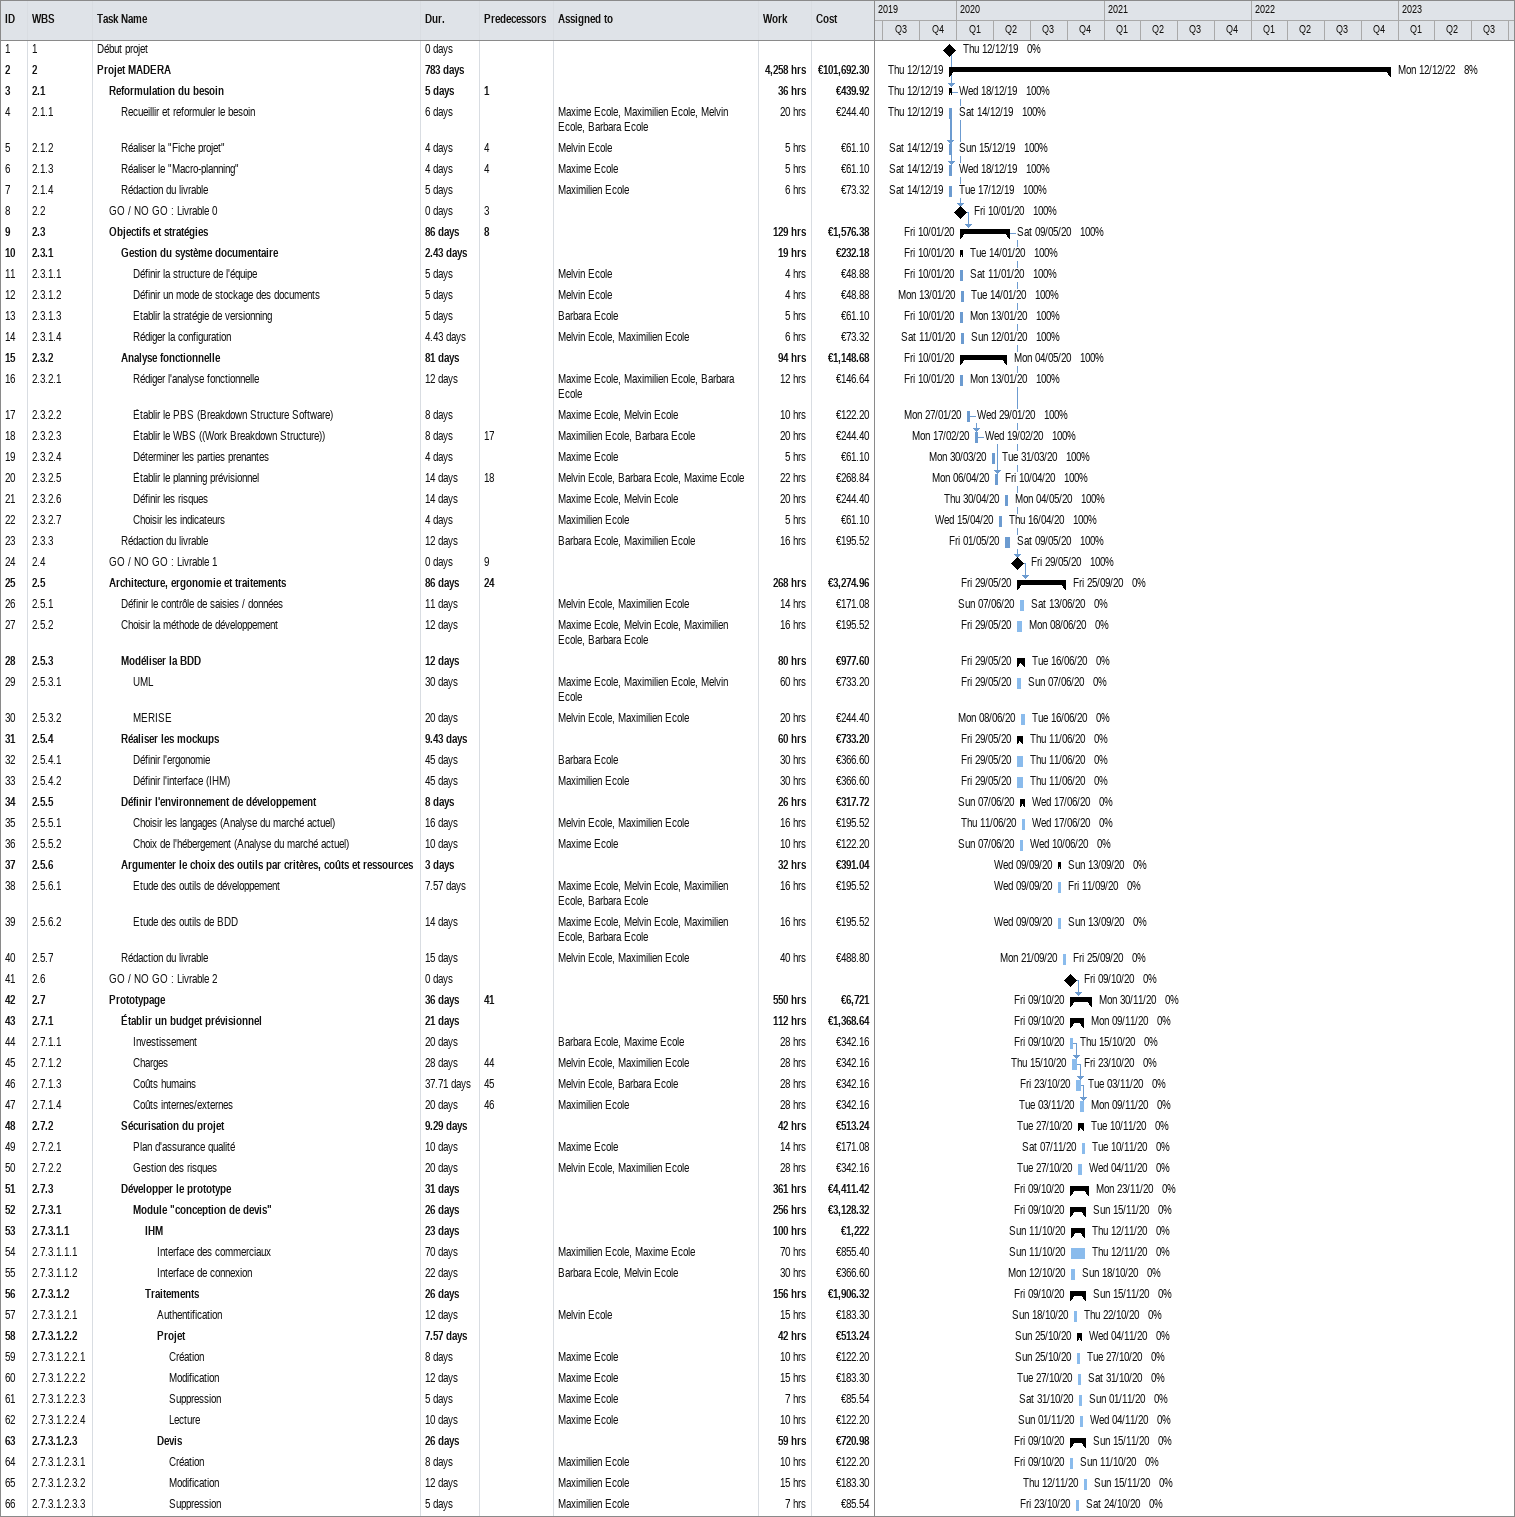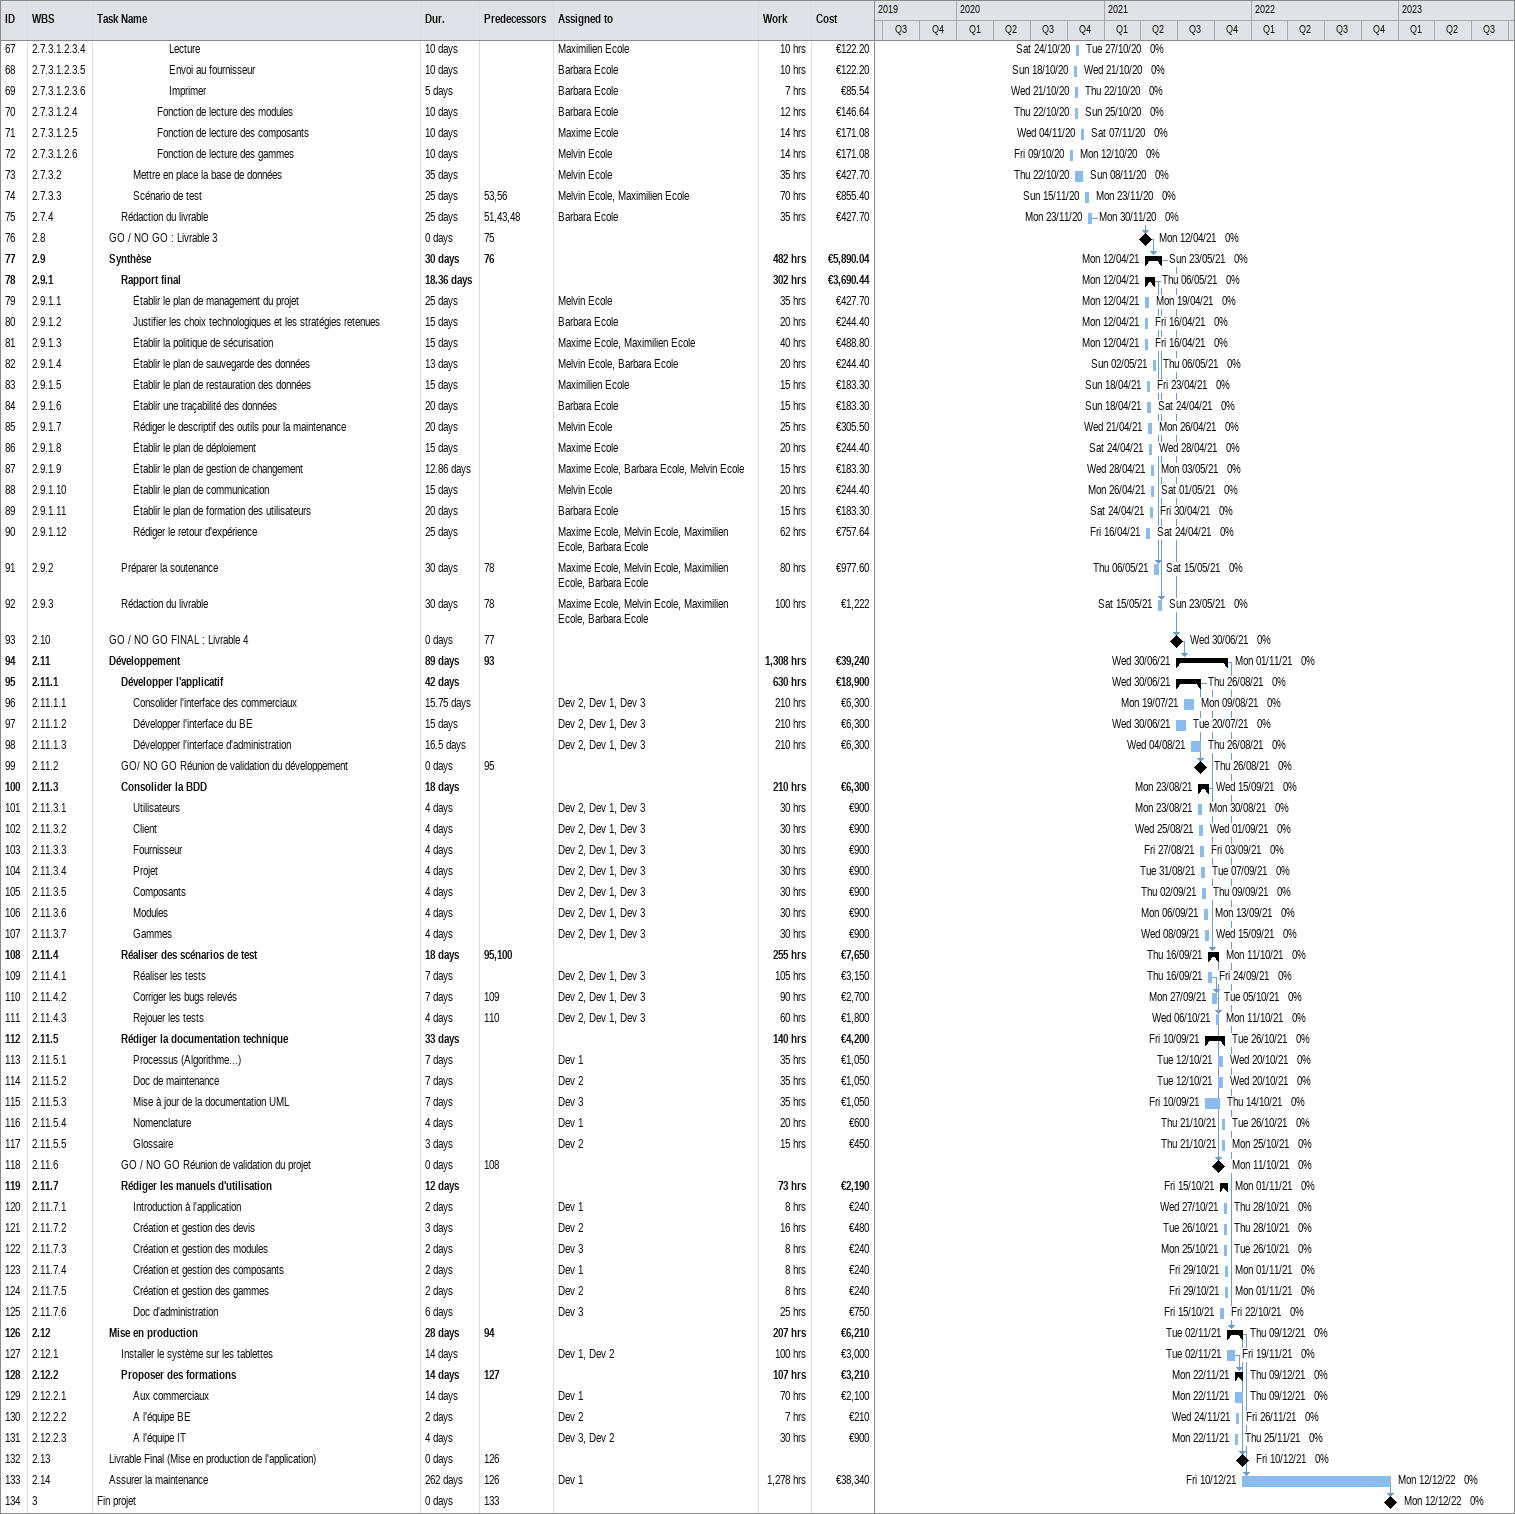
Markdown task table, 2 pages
| ID | WBS | Task | Duration | Start | Finish | Predecessors | Resources | % complete | Work (h) | Cost (€) |
|---|---|---|---|---|---|---|---|---|---|---|
| 1 | 1 | Début projet | 0d | 2019-12-12 | 2019-12-12 |  |  | 0 |  |  |
| 2 | 2 | **Projet MADERA** | 783d | 2019-12-12 | 2022-12-12 |  |  | 8 | 4258 | 101692.30 |
| 3 | 2.1 | **Reformulation du besoin** | 5d | 2019-12-12 | 2019-12-18 | 1 |  | 100 | 36 | 439.92 |
| 4 | 2.1.1 | Recueillir et reformuler le besoin | 6d | 2019-12-12 | 2019-12-14 |  | Maxime Ecole, Maximilien Ecole, Melvin Ecole, Barbara Ecole | 100 | 20 | 244.40 |
| 5 | 2.1.2 | Réaliser la "Fiche projet" | 4d | 2019-12-14 | 2019-12-15 | 4 | Melvin Ecole | 100 | 5 | 61.10 |
| 6 | 2.1.3 | Réaliser le "Macro-planning" | 4d | 2019-12-14 | 2019-12-18 | 4 | Maxime Ecole | 100 | 5 | 61.10 |
| 7 | 2.1.4 | Rédaction du livrable | 5d | 2019-12-14 | 2019-12-17 |  | Maximilien Ecole | 100 | 6 | 73.32 |
| 8 | 2.2 | GO / NO GO : Livrable 0 | 0d | 2020-01-10 | 2020-01-10 | 3 |  | 100 |  |  |
| 9 | 2.3 | **Objectifs et stratégies** | 86d | 2020-01-10 | 2020-05-09 | 8 |  | 100 | 129 | 1576.38 |
| 10 | 2.3.1 | **Gestion du système documentaire** | 2.43d | 2020-01-10 | 2020-01-14 |  |  | 100 | 19 | 232.18 |
| 11 | 2.3.1.1 | Définir la structure de l'équipe | 5d | 2020-01-10 | 2020-01-11 |  | Melvin Ecole | 100 | 4 | 48.88 |
| 12 | 2.3.1.2 | Définir un mode de stockage des documents | 5d | 2020-01-13 | 2020-01-14 |  | Melvin Ecole | 100 | 4 | 48.88 |
| 13 | 2.3.1.3 | Etablir la stratégie de versionning | 5d | 2020-01-10 | 2020-01-13 |  | Barbara Ecole | 100 | 5 | 61.10 |
| 14 | 2.3.1.4 | Rédiger la configuration | 4.43d | 2020-01-11 | 2020-01-12 |  | Melvin Ecole, Maximilien Ecole | 100 | 6 | 73.32 |
| 15 | 2.3.2 | **Analyse fonctionnelle** | 81d | 2020-01-10 | 2020-05-04 |  |  | 100 | 94 | 1148.68 |
| 16 | 2.3.2.1 | Rédiger l'analyse fonctionnelle | 12d | 2020-01-10 | 2020-01-13 |  | Maxime Ecole, Maximilien Ecole, Barbara Ecole | 100 | 12 | 146.64 |
| 17 | 2.3.2.2 | Établir le PBS (Breakdown Structure Software) | 8d | 2020-01-27 | 2020-01-29 |  | Maxime Ecole, Melvin Ecole | 100 | 10 | 122.20 |
| 18 | 2.3.2.3 | Établir le WBS ((Work Breakdown Structure)) | 8d | 2020-02-17 | 2020-02-19 | 17 | Maximilien Ecole, Barbara Ecole | 100 | 20 | 244.40 |
| 19 | 2.3.2.4 | Déterminer les parties prenantes | 4d | 2020-03-30 | 2020-03-31 |  | Maxime Ecole | 100 | 5 | 61.10 |
| 20 | 2.3.2.5 | Établir le planning prévisionnel | 14d | 2020-04-06 | 2020-04-10 | 18 | Melvin Ecole, Barbara Ecole, Maxime Ecole | 100 | 22 | 268.84 |
| 21 | 2.3.2.6 | Définir les risques | 14d | 2020-04-30 | 2020-05-04 |  | Maxime Ecole, Melvin Ecole | 100 | 20 | 244.40 |
| 22 | 2.3.2.7 | Choisir les indicateurs | 4d | 2020-04-15 | 2020-04-16 |  | Maximilien Ecole | 100 | 5 | 61.10 |
| 23 | 2.3.3 | Rédaction du livrable | 12d | 2020-05-01 | 2020-05-09 |  | Barbara Ecole, Maximilien Ecole | 100 | 16 | 195.52 |
| 24 | 2.4 | GO / NO GO : Livrable 1 | 0d | 2020-05-29 | 2020-05-29 | 9 |  | 100 |  |  |
| 25 | 2.5 | **Architecture, ergonomie et traitements** | 86d | 2020-05-29 | 2020-09-25 | 24 |  | 0 | 268 | 3274.96 |
| 26 | 2.5.1 | Définir le contrôle de saisies / données | 11d | 2020-06-07 | 2020-06-13 |  | Melvin Ecole, Maximilien Ecole | 0 | 14 | 171.08 |
| 27 | 2.5.2 | Choisir la méthode de développement | 12d | 2020-05-29 | 2020-06-08 |  | Maxime Ecole, Melvin Ecole, Maximilien Ecole, Barbara Ecole | 0 | 16 | 195.52 |
| 28 | 2.5.3 | **Modéliser la BDD** | 12d | 2020-05-29 | 2020-06-16 |  |  | 0 | 80 | 977.60 |
| 29 | 2.5.3.1 | UML | 30d | 2020-05-29 | 2020-06-07 |  | Maxime Ecole, Maximilien Ecole, Melvin Ecole | 0 | 60 | 733.20 |
| 30 | 2.5.3.2 | MERISE | 20d | 2020-06-08 | 2020-06-16 |  | Melvin Ecole, Maximilien Ecole | 0 | 20 | 244.40 |
| 31 | 2.5.4 | **Réaliser les mockups** | 9.43d | 2020-05-29 | 2020-06-11 |  |  | 0 | 60 | 733.20 |
| 32 | 2.5.4.1 | Définir l'ergonomie | 45d | 2020-05-29 | 2020-06-11 |  | Barbara Ecole | 0 | 30 | 366.60 |
| 33 | 2.5.4.2 | Définir l'interface (IHM) | 45d | 2020-05-29 | 2020-06-11 |  | Maximilien Ecole | 0 | 30 | 366.60 |
| 34 | 2.5.5 | **Définir l'environnement de développement** | 8d | 2020-06-07 | 2020-06-17 |  |  | 0 | 26 | 317.72 |
| 35 | 2.5.5.1 | Choisir les langages (Analyse du marché actuel) | 16d | 2020-06-11 | 2020-06-17 |  | Melvin Ecole, Maximilien Ecole | 0 | 16 | 195.52 |
| 36 | 2.5.5.2 | Choix de l'hébergement (Analyse du marché actuel) | 10d | 2020-06-07 | 2020-06-10 |  | Maxime Ecole | 0 | 10 | 122.20 |
| 37 | 2.5.6 | **Argumenter le choix des outils par critères, coûts et ressources** | 3d | 2020-09-09 | 2020-09-13 |  |  | 0 | 32 | 391.04 |
| 38 | 2.5.6.1 | Etude des outils de développement | 7.57d | 2020-09-09 | 2020-09-11 |  | Maxime Ecole, Melvin Ecole, Maximilien Ecole, Barbara Ecole | 0 | 16 | 195.52 |
| 39 | 2.5.6.2 | Etude des outils de BDD | 14d | 2020-09-09 | 2020-09-13 |  | Maxime Ecole, Melvin Ecole, Maximilien Ecole, Barbara Ecole | 0 | 16 | 195.52 |
| 40 | 2.5.7 | Rédaction du livrable | 15d | 2020-09-21 | 2020-09-25 |  | Melvin Ecole, Maximilien Ecole | 0 | 40 | 488.80 |
| 41 | 2.6 | GO / NO GO : Livrable 2 | 0d | 2020-10-09 | 2020-10-09 |  |  | 0 |  |  |
| 42 | 2.7 | **Prototypage** | 36d | 2020-10-09 | 2020-11-30 | 41 |  | 0 | 550 | 6721 |
| 43 | 2.7.1 | **Établir un budget prévisionnel** | 21d | 2020-10-09 | 2020-11-09 |  |  | 0 | 112 | 1368.64 |
| 44 | 2.7.1.1 | Investissement | 20d | 2020-10-09 | 2020-10-15 |  | Barbara Ecole, Maxime Ecole | 0 | 28 | 342.16 |
| 45 | 2.7.1.2 | Charges | 28d | 2020-10-15 | 2020-10-23 | 44 | Melvin Ecole, Maximilien Ecole | 0 | 28 | 342.16 |
| 46 | 2.7.1.3 | Coûts humains | 37.71d | 2020-10-23 | 2020-11-03 | 45 | Melvin Ecole, Barbara Ecole | 0 | 28 | 342.16 |
| 47 | 2.7.1.4 | Coûts internes/externes | 20d | 2020-11-03 | 2020-11-09 | 46 | Maximilien Ecole | 0 | 28 | 342.16 |
| 48 | 2.7.2 | **Sécurisation du projet** | 9.29d | 2020-10-27 | 2020-11-10 |  |  | 0 | 42 | 513.24 |
| 49 | 2.7.2.1 | Plan d'assurance qualité | 10d | 2020-11-07 | 2020-11-10 |  | Maxime Ecole | 0 | 14 | 171.08 |
| 50 | 2.7.2.2 | Gestion des risques | 20d | 2020-10-27 | 2020-11-04 |  | Melvin Ecole, Maximilien Ecole | 0 | 28 | 342.16 |
| 51 | 2.7.3 | **Développer le prototype** | 31d | 2020-10-09 | 2020-11-23 |  |  | 0 | 361 | 4411.42 |
| 52 | 2.7.3.1 | **Module "conception de devis"** | 26d | 2020-10-09 | 2020-11-15 |  |  | 0 | 256 | 3128.32 |
| 53 | 2.7.3.1.1 | **IHM** | 23d | 2020-10-11 | 2020-11-12 |  |  | 0 | 100 | 1222 |
| 54 | 2.7.3.1.1.1 | Interface des commerciaux | 70d | 2020-10-11 | 2020-11-12 |  | Maximilien Ecole, Maxime Ecole | 0 | 70 | 855.40 |
| 55 | 2.7.3.1.1.2 | Interface de connexion | 22d | 2020-10-12 | 2020-10-18 |  | Barbara Ecole, Melvin Ecole | 0 | 30 | 366.60 |
| 56 | 2.7.3.1.2 | **Traitements** | 26d | 2020-10-09 | 2020-11-15 |  |  | 0 | 156 | 1906.32 |
| 57 | 2.7.3.1.2.1 | Authentification | 12d | 2020-10-18 | 2020-10-22 |  | Melvin Ecole | 0 | 15 | 183.30 |
| 58 | 2.7.3.1.2.2 | **Projet** | 7.57d | 2020-10-25 | 2020-11-04 |  |  | 0 | 42 | 513.24 |
| 59 | 2.7.3.1.2.2.1 | Création | 8d | 2020-10-25 | 2020-10-27 |  | Maxime Ecole | 0 | 10 | 122.20 |
| 60 | 2.7.3.1.2.2.2 | Modification | 12d | 2020-10-27 | 2020-10-31 |  | Maxime Ecole | 0 | 15 | 183.30 |
| 61 | 2.7.3.1.2.2.3 | Suppression | 5d | 2020-10-31 | 2020-11-01 |  | Maxime Ecole | 0 | 7 | 85.54 |
| 62 | 2.7.3.1.2.2.4 | Lecture | 10d | 2020-11-01 | 2020-11-04 |  | Maxime Ecole | 0 | 10 | 122.20 |
| 63 | 2.7.3.1.2.3 | **Devis** | 26d | 2020-10-09 | 2020-11-15 |  |  | 0 | 59 | 720.98 |
| 64 | 2.7.3.1.2.3.1 | Création | 8d | 2020-10-09 | 2020-10-11 |  | Maximilien Ecole | 0 | 10 | 122.20 |
| 65 | 2.7.3.1.2.3.2 | Modification | 12d | 2020-11-12 | 2020-11-15 |  | Maximilien Ecole | 0 | 15 | 183.30 |
| 66 | 2.7.3.1.2.3.3 | Suppression | 5d | 2020-10-23 | 2020-10-24 |  | Maximilien Ecole | 0 | 7 | 85.54 |
| 67 | 2.7.3.1.2.3.4 | Lecture | 10d | 2020-10-24 | 2020-10-27 |  | Maximilien Ecole | 0 | 10 | 122.20 |
| 68 | 2.7.3.1.2.3.5 | Envoi au fournisseur | 10d | 2020-10-18 | 2020-10-21 |  | Barbara Ecole | 0 | 10 | 122.20 |
| 69 | 2.7.3.1.2.3.6 | Imprimer | 5d | 2020-10-21 | 2020-10-22 |  | Barbara Ecole | 0 | 7 | 85.54 |
| 70 | 2.7.3.1.2.4 | Fonction de lecture des modules | 10d | 2020-10-22 | 2020-10-25 |  | Barbara Ecole | 0 | 12 | 146.64 |
| 71 | 2.7.3.1.2.5 | Fonction de lecture des composants | 10d | 2020-11-04 | 2020-11-07 |  | Maxime Ecole | 0 | 14 | 171.08 |
| 72 | 2.7.3.1.2.6 | Fonction de lecture des gammes | 10d | 2020-10-09 | 2020-10-12 |  | Melvin Ecole | 0 | 14 | 171.08 |
| 73 | 2.7.3.2 | Mettre en place la base de données | 35d | 2020-10-22 | 2020-11-08 |  | Melvin Ecole | 0 | 35 | 427.70 |
| 74 | 2.7.3.3 | Scénario de test | 25d | 2020-11-15 | 2020-11-23 | 53, 56 | Melvin Ecole, Maximilien Ecole | 0 | 70 | 855.40 |
| 75 | 2.7.4 | Rédaction du livrable | 25d | 2020-11-23 | 2020-11-30 | 51, 43, 48 | Barbara Ecole | 0 | 35 | 427.70 |
| 76 | 2.8 | GO / NO GO : Livrable 3 | 0d | 2021-04-12 | 2021-04-12 | 75 |  | 0 |  |  |
| 77 | 2.9 | **Synthèse** | 30d | 2021-04-12 | 2021-05-23 | 76 |  | 0 | 482 | 5890.04 |
| 78 | 2.9.1 | **Rapport final** | 18.36d | 2021-04-12 | 2021-05-06 |  |  | 0 | 302 | 3690.44 |
| 79 | 2.9.1.1 | Établir le plan de management du projet | 25d | 2021-04-12 | 2021-04-19 |  | Melvin Ecole | 0 | 35 | 427.70 |
| 80 | 2.9.1.2 | Justifier les choix technologiques et les stratégies retenues | 15d | 2021-04-12 | 2021-04-16 |  | Barbara Ecole | 0 | 20 | 244.40 |
| 81 | 2.9.1.3 | Établir la politique de sécurisation | 15d | 2021-04-12 | 2021-04-16 |  | Maxime Ecole, Maximilien Ecole | 0 | 40 | 488.80 |
| 82 | 2.9.1.4 | Établir le plan de sauvegarde des données | 13d | 2021-05-02 | 2021-05-06 |  | Melvin Ecole, Barbara Ecole | 0 | 20 | 244.40 |
| 83 | 2.9.1.5 | Établir le plan de restauration des données | 15d | 2021-04-18 | 2021-04-23 |  | Maximilien Ecole | 0 | 15 | 183.30 |
| 84 | 2.9.1.6 | Établir une traçabilité des données | 20d | 2021-04-18 | 2021-04-24 |  | Barbara Ecole | 0 | 15 | 183.30 |
| 85 | 2.9.1.7 | Rédiger le descriptif des outils pour la maintenance | 20d | 2021-04-21 | 2021-04-26 |  | Melvin Ecole | 0 | 25 | 305.50 |
| 86 | 2.9.1.8 | Établir le plan de déploiement | 15d | 2021-04-24 | 2021-04-28 |  | Maxime Ecole | 0 | 20 | 244.40 |
| 87 | 2.9.1.9 | Établir le plan de gestion de changement | 12.86d | 2021-04-28 | 2021-05-03 |  | Maxime Ecole, Barbara Ecole, Melvin Ecole | 0 | 15 | 183.30 |
| 88 | 2.9.1.10 | Établir le plan de communication | 15d | 2021-04-26 | 2021-05-01 |  | Melvin Ecole | 0 | 20 | 244.40 |
| 89 | 2.9.1.11 | Établir le plan de formation des utilisateurs | 20d | 2021-04-24 | 2021-04-30 |  | Barbara Ecole | 0 | 15 | 183.30 |
| 90 | 2.9.1.12 | Rédiger le retour d'expérience | 25d | 2021-04-16 | 2021-04-24 |  | Maxime Ecole, Melvin Ecole, Maximilien Ecole, Barbara Ecole | 0 | 62 | 757.64 |
| 91 | 2.9.2 | Préparer la soutenance | 30d | 2021-05-06 | 2021-05-15 | 78 | Maxime Ecole, Melvin Ecole, Maximilien Ecole, Barbara Ecole | 0 | 80 | 977.60 |
| 92 | 2.9.3 | Rédaction du livrable | 30d | 2021-05-15 | 2021-05-23 | 78 | Maxime Ecole, Melvin Ecole, Maximilien Ecole, Barbara Ecole | 0 | 100 | 1222 |
| 93 | 2.10 | GO / NO GO FINAL : Livrable 4 | 0d | 2021-06-30 | 2021-06-30 | 77 |  | 0 |  |  |
| 94 | 2.11 | **Développement** | 89d | 2021-06-30 | 2021-11-01 | 93 |  | 0 | 1308 | 39240 |
| 95 | 2.11.1 | **Développer l'applicatif** | 42d | 2021-06-30 | 2021-08-26 |  |  | 0 | 630 | 18900 |
| 96 | 2.11.1.1 | Consolider l'interface des commerciaux | 15.75d | 2021-07-19 | 2021-08-09 |  | Dev 2, Dev 1, Dev 3 | 0 | 210 | 6300 |
| 97 | 2.11.1.2 | Développer l'interface du BE | 15d | 2021-06-30 | 2021-07-20 |  | Dev 2, Dev 1, Dev 3 | 0 | 210 | 6300 |
| 98 | 2.11.1.3 | Développer l'interface d'administration | 16.5d | 2021-08-04 | 2021-08-26 |  | Dev 2, Dev 1, Dev 3 | 0 | 210 | 6300 |
| 99 | 2.11.2 | GO/ NO GO Réunion de validation du développement | 0d | 2021-08-26 | 2021-08-26 | 95 |  | 0 |  |  |
| 100 | 2.11.3 | **Consolider la BDD** | 18d | 2021-08-23 | 2021-09-15 |  |  | 0 | 210 | 6300 |
| 101 | 2.11.3.1 | Utilisateurs | 4d | 2021-08-23 | 2021-08-30 |  | Dev 2, Dev 1, Dev 3 | 0 | 30 | 900 |
| 102 | 2.11.3.2 | Client | 4d | 2021-08-25 | 2021-09-01 |  | Dev 2, Dev 1, Dev 3 | 0 | 30 | 900 |
| 103 | 2.11.3.3 | Fournisseur | 4d | 2021-08-27 | 2021-09-03 |  | Dev 2, Dev 1, Dev 3 | 0 | 30 | 900 |
| 104 | 2.11.3.4 | Projet | 4d | 2021-08-31 | 2021-09-07 |  | Dev 2, Dev 1, Dev 3 | 0 | 30 | 900 |
| 105 | 2.11.3.5 | Composants | 4d | 2021-09-02 | 2021-09-09 |  | Dev 2, Dev 1, Dev 3 | 0 | 30 | 900 |
| 106 | 2.11.3.6 | Modules | 4d | 2021-09-06 | 2021-09-13 |  | Dev 2, Dev 1, Dev 3 | 0 | 30 | 900 |
| 107 | 2.11.3.7 | Gammes | 4d | 2021-09-08 | 2021-09-15 |  | Dev 2, Dev 1, Dev 3 | 0 | 30 | 900 |
| 108 | 2.11.4 | **Réaliser des scénarios de test** | 18d | 2021-09-16 | 2021-10-11 | 95, 100 |  | 0 | 255 | 7650 |
| 109 | 2.11.4.1 | Réaliser les tests | 7d | 2021-09-16 | 2021-09-24 |  | Dev 2, Dev 1, Dev 3 | 0 | 105 | 3150 |
| 110 | 2.11.4.2 | Corriger les bugs relevés | 7d | 2021-09-27 | 2021-10-05 | 109 | Dev 2, Dev 1, Dev 3 | 0 | 90 | 2700 |
| 111 | 2.11.4.3 | Rejouer les tests | 4d | 2021-10-06 | 2021-10-11 | 110 | Dev 2, Dev 1, Dev 3 | 0 | 60 | 1800 |
| 112 | 2.11.5 | **Rédiger la documentation technique** | 33d | 2021-09-10 | 2021-10-26 |  |  | 0 | 140 | 4200 |
| 113 | 2.11.5.1 | Processus (Algorithme...) | 7d | 2021-10-12 | 2021-10-20 |  | Dev 1 | 0 | 35 | 1050 |
| 114 | 2.11.5.2 | Doc de maintenance | 7d | 2021-10-12 | 2021-10-20 |  | Dev 2 | 0 | 35 | 1050 |
| 115 | 2.11.5.3 | Mise à jour de la documentation UML | 7d | 2021-09-10 | 2021-10-14 |  | Dev 3 | 0 | 35 | 1050 |
| 116 | 2.11.5.4 | Nomenclature | 4d | 2021-10-21 | 2021-10-26 |  | Dev 1 | 0 | 20 | 600 |
| 117 | 2.11.5.5 | Glossaire | 3d | 2021-10-21 | 2021-10-25 |  | Dev 2 | 0 | 15 | 450 |
| 118 | 2.11.6 | GO / NO GO Réunion de validation du projet | 0d | 2021-10-11 | 2021-10-11 | 108 |  | 0 |  |  |
| 119 | 2.11.7 | **Rédiger les manuels d'utilisation** | 12d | 2021-10-15 | 2021-11-01 |  |  | 0 | 73 | 2190 |
| 120 | 2.11.7.1 | Introduction à l'application | 2d | 2021-10-27 | 2021-10-28 |  | Dev 1 | 0 | 8 | 240 |
| 121 | 2.11.7.2 | Création et gestion des devis | 3d | 2021-10-26 | 2021-10-28 |  | Dev 2 | 0 | 16 | 480 |
| 122 | 2.11.7.3 | Création et gestion des modules | 2d | 2021-10-25 | 2021-10-26 |  | Dev 3 | 0 | 8 | 240 |
| 123 | 2.11.7.4 | Création et gestion des composants | 2d | 2021-10-29 | 2021-11-01 |  | Dev 1 | 0 | 8 | 240 |
| 124 | 2.11.7.5 | Création et gestion des gammes | 2d | 2021-10-29 | 2021-11-01 |  | Dev 2 | 0 | 8 | 240 |
| 125 | 2.11.7.6 | Doc d'administration | 6d | 2021-10-15 | 2021-10-22 |  | Dev 3 | 0 | 25 | 750 |
| 126 | 2.12 | **Mise en production** | 28d | 2021-11-02 | 2021-12-09 | 94 |  | 0 | 207 | 6210 |
| 127 | 2.12.1 | Installer le système sur les tablettes | 14d | 2021-11-02 | 2021-11-19 |  | Dev 1, Dev 2 | 0 | 100 | 3000 |
| 128 | 2.12.2 | **Proposer des formations** | 14d | 2021-11-22 | 2021-12-09 | 127 |  | 0 | 107 | 3210 |
| 129 | 2.12.2.1 | Aux commerciaux | 14d | 2021-11-22 | 2021-12-09 |  | Dev 1 | 0 | 70 | 2100 |
| 130 | 2.12.2.2 | A l'équipe BE | 2d | 2021-11-24 | 2021-11-26 |  | Dev 2 | 0 | 7 | 210 |
| 131 | 2.12.2.3 | A l'équipe IT | 4d | 2021-11-22 | 2021-11-25 |  | Dev 3, Dev 2 | 0 | 30 | 900 |
| 132 | 2.13 | Livrable Final (Mise en production de l'application) | 0d | 2021-12-10 | 2021-12-10 | 126 |  | 0 |  |  |
| 133 | 2.14 | Assurer la maintenance | 262d | 2021-12-10 | 2022-12-12 | 126 | Dev 1 | 0 | 1278 | 38340 |
| 134 | 3 | Fin projet | 0d | 2022-12-12 | 2022-12-12 | 133 |  | 0 |  |  |
